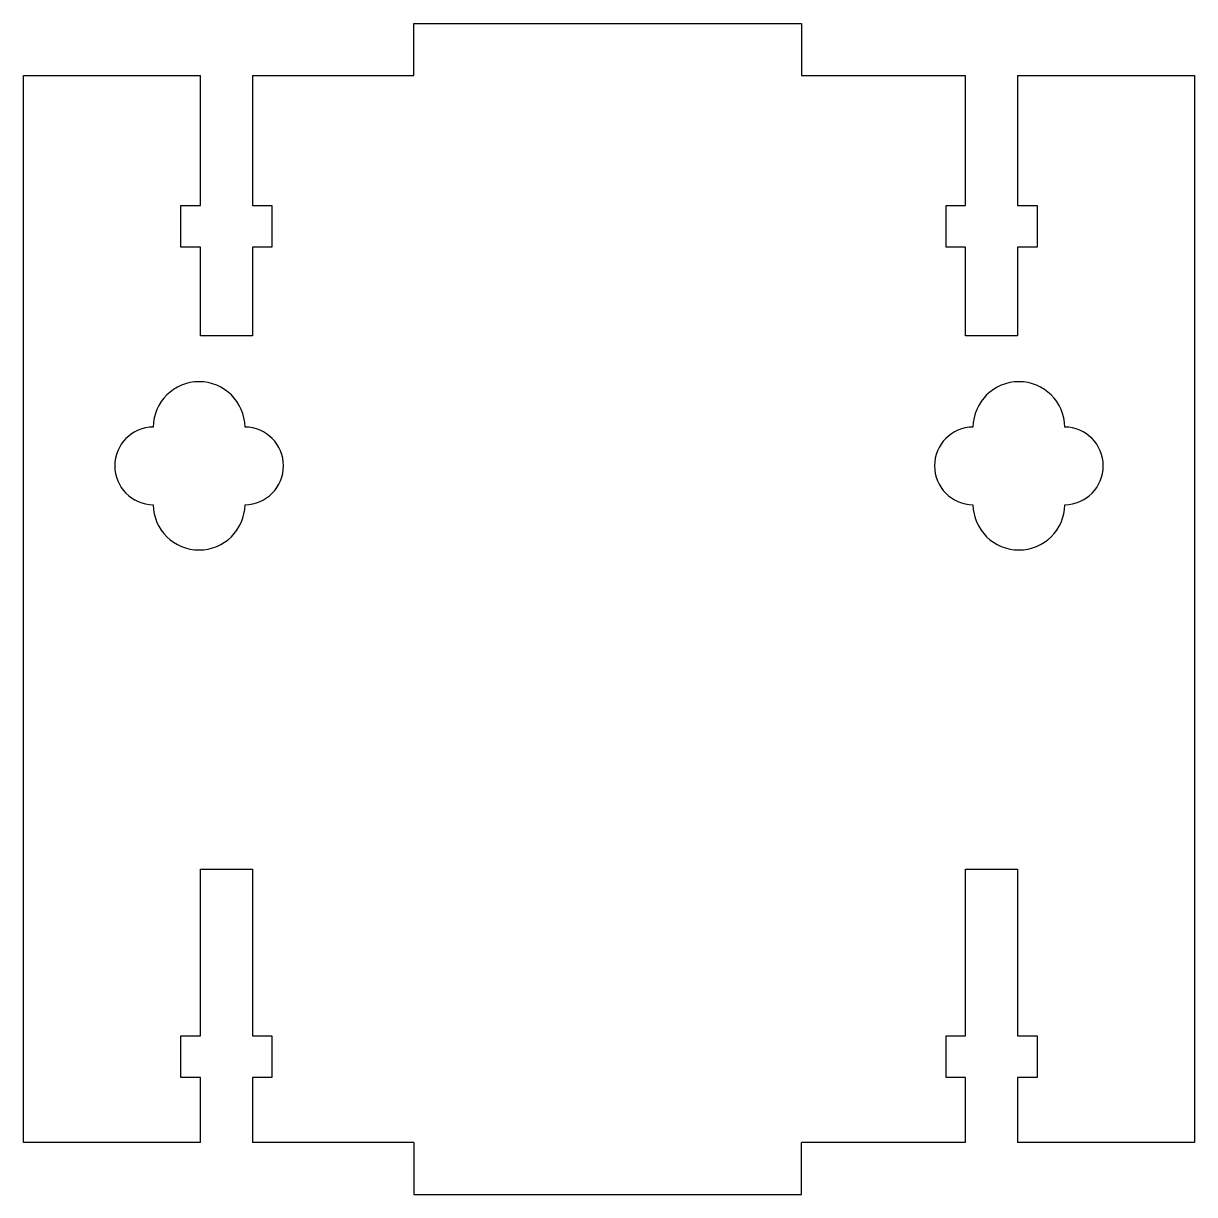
# Model space of a CAD drawing. Header units: millimetres. Extents: x -45 to 45, y -45 to 45.
import ezdxf

# ---------------------------------------------------------------- set-up
doc = ezdxf.new("R2010")
doc.units = ezdxf.units.MM

msp = doc.modelspace()

# ---------------------------------------------------------------- linework, layer by layer
at = {"color": 7, "linetype": 'Continuous', "lineweight": 25}
for p, q in [((-15, 41), (-15, 45)), ((-15, 45), (14.8, 45)), ((14.8, 45), (14.8, 41)), ((-45, -41), (-45, 41)), ((-45, 41), (-31.4, 41)), ((-31.4, 31), (-31.4, 41)), ((-27.4, 41), (-27.4, 31)), ((-27.4, 41), (-15, 41)), ((14.8, 41), (27.4, 41)), ((27.4, 31), (27.4, 41)), ((31.4, 41), (31.4, 31)), ((31.4, 41), (45, 41)), ((45, 41), (45, -41)), ((-32.9, 31), (-31.4, 31)), ((-32.9, 27.8), (-32.9, 31)), ((-27.4, 31), (-25.9, 31)), ((-25.9, 31), (-25.9, 27.8)), ((25.9, 31), (27.4, 31)), ((25.9, 27.8), (25.9, 31)), ((31.4, 31), (32.9, 31)), ((32.9, 31), (32.9, 27.8)), ((-31.4, 27.8), (-32.9, 27.8)), ((-31.4, 21), (-31.4, 27.8)), ((-27.4, 27.8), (-27.4, 21)), ((-25.9, 27.8), (-27.4, 27.8)), ((27.4, 27.8), (25.9, 27.8)), ((27.4, 21), (27.4, 27.8)), ((31.4, 27.8), (31.4, 21)), ((32.9, 27.8), (31.4, 27.8)), ((-27.4, 21), (-31.4, 21)), ((31.4, 21), (27.4, 21)), ((-31.4, -20), (-27.4, -20)), ((-31.4, -32.8), (-31.4, -20)), ((-27.4, -20), (-27.4, -32.8)), ((27.4, -20), (31.4, -20)), ((27.4, -32.8), (27.4, -20)), ((31.4, -20), (31.4, -32.8)), ((-32.9, -32.8), (-31.4, -32.8)), ((-32.9, -36), (-32.9, -32.8)), ((-27.4, -32.8), (-25.9, -32.8)), ((-25.9, -32.8), (-25.9, -36)), ((25.9, -32.8), (27.4, -32.8)), ((25.9, -36), (25.9, -32.8)), ((31.4, -32.8), (32.9, -32.8)), ((32.9, -32.8), (32.9, -36)), ((-31.4, -36), (-32.9, -36)), ((-31.4, -41), (-31.4, -36)), ((-27.4, -36), (-27.4, -41)), ((-25.9, -36), (-27.4, -36)), ((27.4, -36), (25.9, -36)), ((27.4, -41), (27.4, -36)), ((31.4, -36), (31.4, -41)), ((32.9, -36), (31.4, -36)), ((-31.4, -41), (-45, -41)), ((-15, -41), (-27.4, -41)), ((-15, -41), (-15, -45)), ((27.4, -41), (14.8, -41)), ((14.8, -45), (14.8, -41)), ((45, -41), (31.4, -41)), ((-15, -45), (14.8, -45))]:
    msp.add_line(p, q, dxfattribs=at)
for centre, radius, start, end in [((-31.5, 13.933), 3.531, 0.82964, 179.17036), ((31.5, 13.933), 3.531, 0.82964, 179.17036), ((-35, 11), 2.984, 90.57947, 269.42053), ((-28, 11), 2.984, 270.57947, 89.42053), ((28, 11), 2.984, 90.57947, 269.42053), ((35, 11), 2.984, 270.57947, 89.42053), ((-31.5, 8.067), 3.531, 180.82964, 359.17036), ((31.5, 8.067), 3.531, 180.82964, 359.17036)]:
    msp.add_arc(centre, radius, start, end, dxfattribs=at)

doc.saveas('drawing.dxf')
